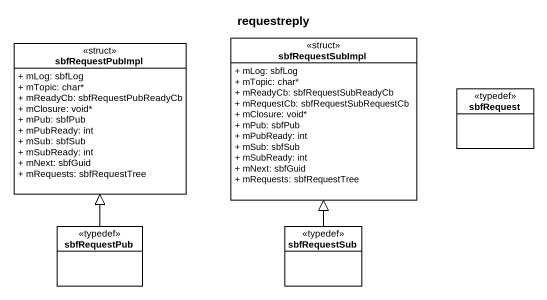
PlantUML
@startuml
title requestreply
hide circle
hide empty members
skinparam classAttributeIconSize 0
class sbfRequestPubImpl <<struct>> {
  + mLog: sbfLog
  + mTopic: char*
  + mReadyCb: sbfRequestPubReadyCb
  + mClosure: void*
  + mPub: sbfPub
  + mPubReady: int
  + mSub: sbfSub
  + mSubReady: int
  + mNext: sbfGuid
  + mRequests: sbfRequestTree
}
class sbfRequestSubImpl <<struct>> {
  + mLog: sbfLog
  + mTopic: char*
  + mReadyCb: sbfRequestSubReadyCb
  + mRequestCb: sbfRequestSubRequestCb
  + mClosure: void*
  + mPub: sbfPub
  + mPubReady: int
  + mSub: sbfSub
  + mSubReady: int
  + mNext: sbfGuid
  + mRequests: sbfRequestTree
}
class sbfRequest <<typedef>>
class sbfRequestPub <<typedef>>
class sbfRequestSub <<typedef>>
sbfRequestPub -up-|> sbfRequestPubImpl
sbfRequestSub -up-|> sbfRequestSubImpl
@enduml
